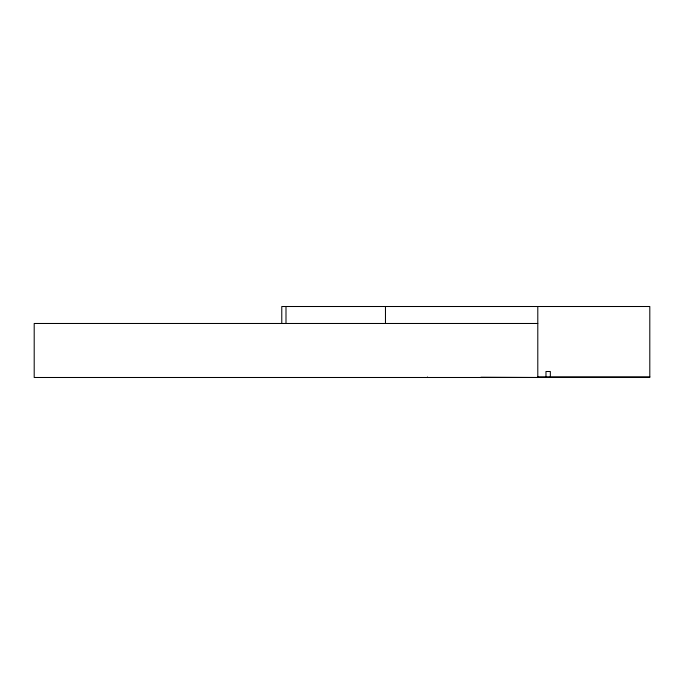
<?xml version="1.0" encoding="UTF-8"?>
<svg xmlns="http://www.w3.org/2000/svg" width="684" height="684" viewBox="0 0 684 684"><rect width="100%" height="100%" fill="white"/><g stroke="black" fill="none" stroke-linecap="round" stroke-linejoin="round"><path stroke-width="1.03" d="M537.795 323.481L34.2 323.481L34.2 377.491L649.8 377.491L649.8 306.509L281.774 306.509L281.774 323.549M537.795 376.816L649.8 376.816M480.912 377.226L537.795 377.491L537.795 306.509M550.338 376.816L550.338 371.498L545.977 371.498L545.977 376.816M427.449 376.969L427.449 377.491M385.468 306.509L385.468 323.481M285.998 306.509L285.998 323.481"/></g></svg>
